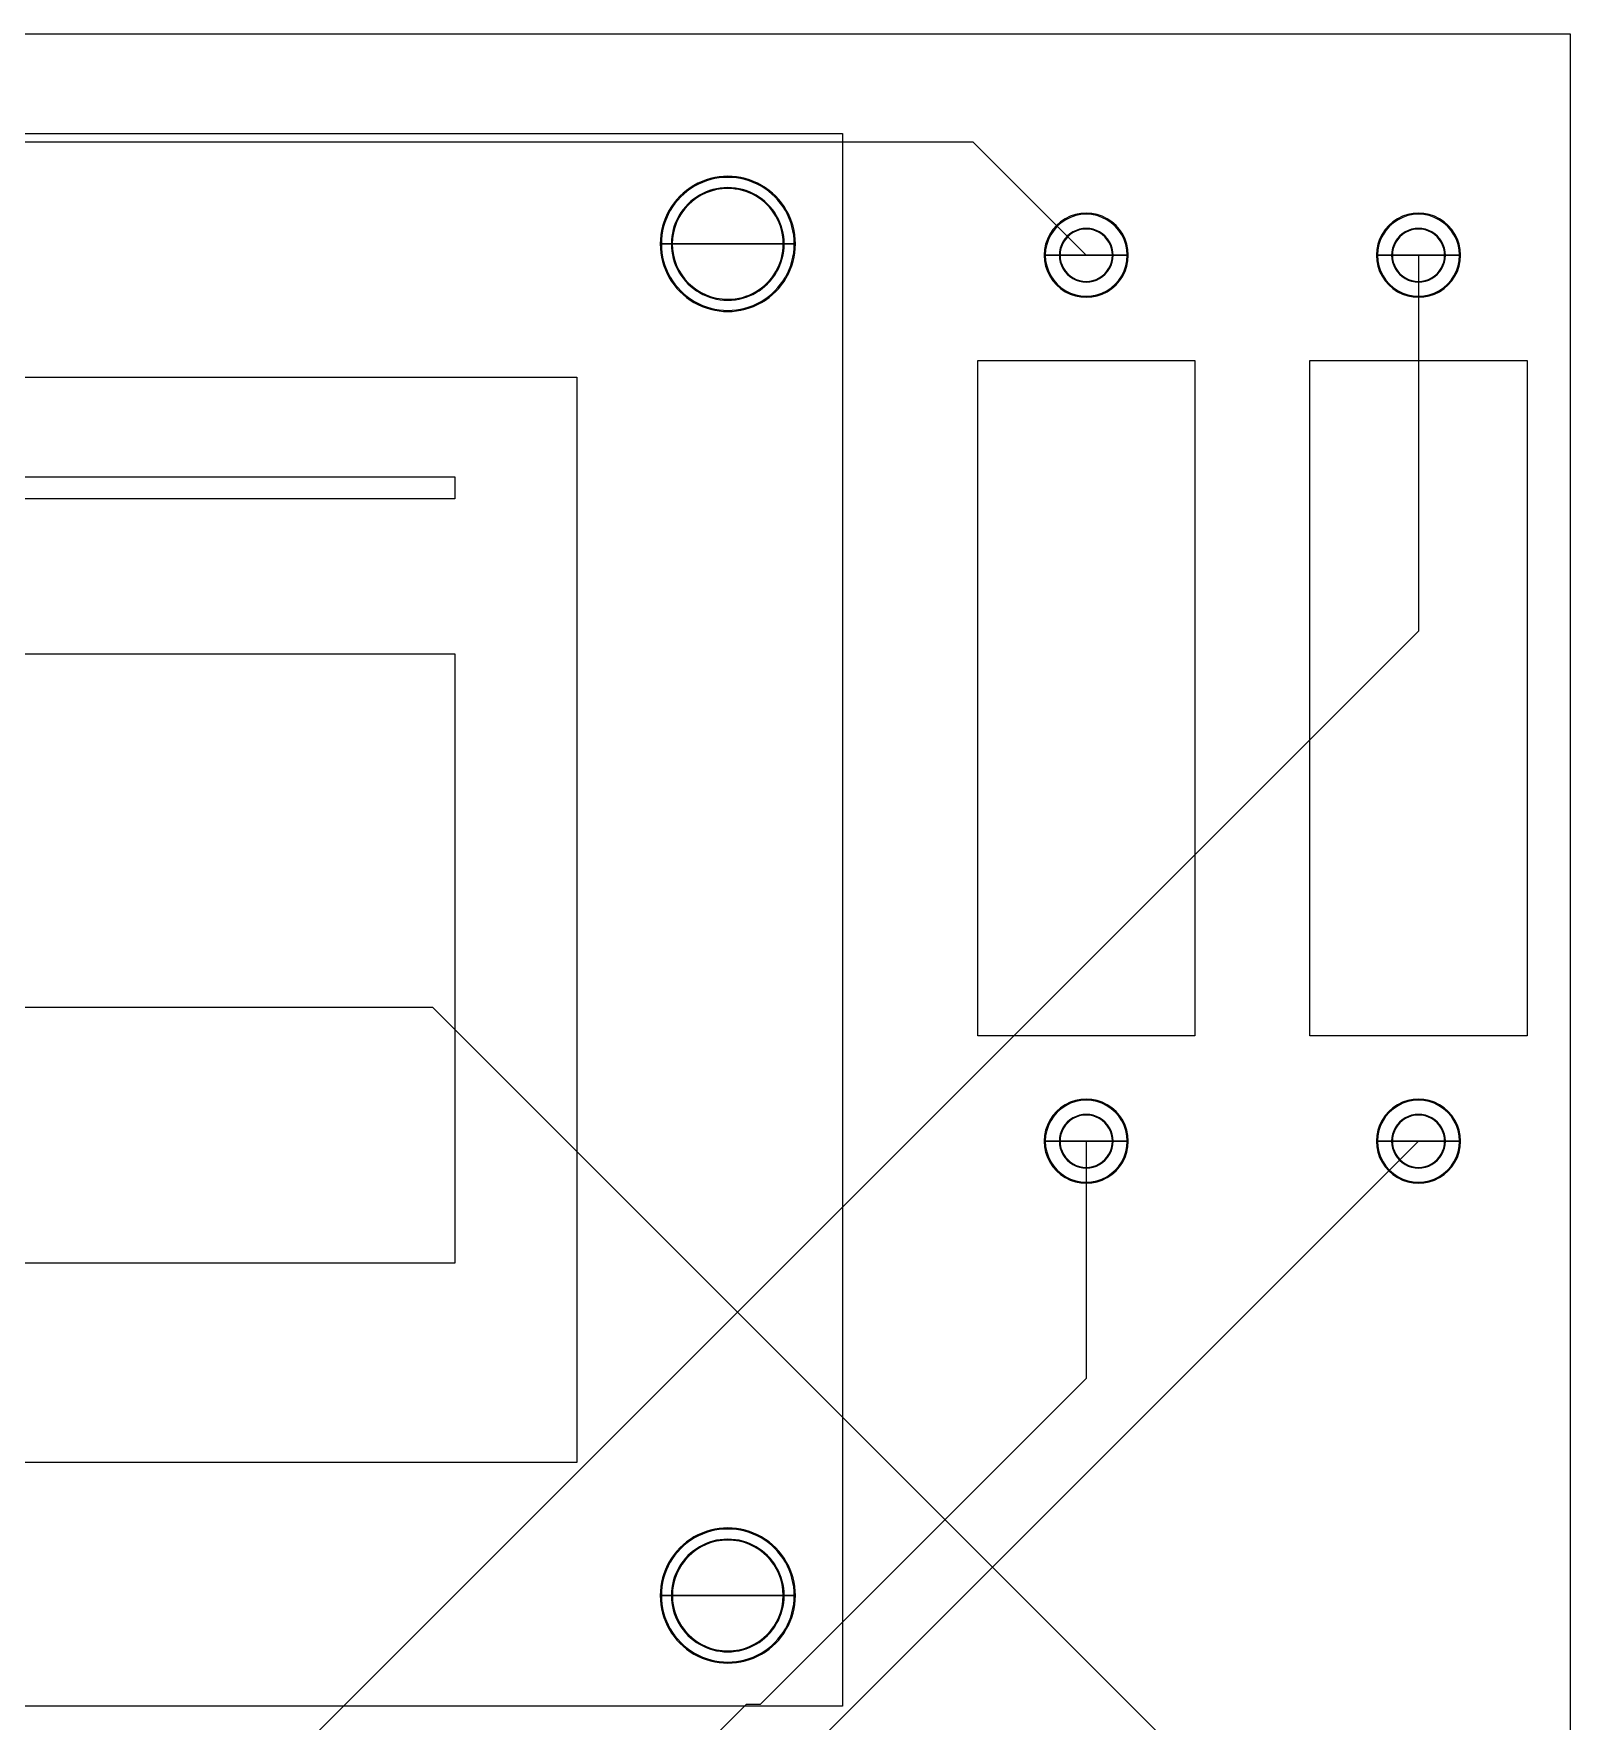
# Model space of a CAD drawing. Extents: x 97 to 381, y 17 to 243.
# Drawn here: x 280.8 to 380.7, y 133.8 to 243.5 of the extents above; entities that cross this region are included whole.
import ezdxf

# ---------------------------------------------------------------- set-up
doc = ezdxf.new("R2010")
doc.units = 0
for name, color, linetype in [('BoardOutLine', 7, 'CONTINUOUS'), ('BottomLayer', 7, 'CONTINUOUS'), ('BottomSolderMaskLayer', 7, 'CONTINUOUS'), ('Multi-Layer', 7, 'CONTINUOUS'), ('TopLayer', 7, 'CONTINUOUS'), ('TopSilkLayer', 7, 'CONTINUOUS'), ('TopSolderMaskLayer', 7, 'CONTINUOUS')]:
    doc.layers.add(name, color=color, linetype=linetype)

msp = doc.modelspace()

# ---------------------------------------------------------------- linework, layer by layer
at = {"layer": 'BoardOutLine', "color": 7}
msp.add_lwpolyline([(97.209727, 243.470231), (380.67429, 243.470231), (380.67429, 16.698589), (97.209727, 16.698589)], close=True, dxfattribs=at)
at = {"layer": 'BottomLayer', "color": 1}
for points in [[(370.810275, 229.070201), (370.810275, 204.633356), (236.026005, 69.849064)], [(349.21023, 171.470089), (349.21023, 156.052699), (328.014825, 134.857294), (327.105465, 134.857294), (309.173107, 116.924936), (309.173107, 46.132264), (324.722985, 30.582364), (347.82783, 30.582364), (352.635277, 35.389789)], [(317.17017, 64.549864), (312.336795, 69.383239), (312.336795, 115.873016), (328.340265, 131.876486), (331.216673, 131.876486), (370.810275, 171.470089)]]:
    msp.add_lwpolyline(points, dxfattribs=at)
at = {"layer": 'BottomSolderMaskLayer', "color": 7}
for points in [[(325.916715, 233.467196), (325.90209, 233.467196)], [(321.517538, 229.807489), (330.301552, 229.807489)], [(330.301552, 229.807489)], [(346.474222, 229.070201), (351.946237, 229.070201)], [(350.95536, 229.070201)], [(351.946237, 229.070201)], [(368.074268, 229.070201), (373.546283, 229.070201)], [(372.555405, 229.070201)], [(373.546282, 229.070201)], [(325.916715, 226.147181), (325.90209, 226.147181)], [(346.474222, 171.470089), (351.946237, 171.470089)], [(350.95536, 171.470089)], [(351.946237, 171.470089)], [(368.074268, 171.470089), (373.546283, 171.470089)], [(372.555405, 171.470089)], [(373.546282, 171.470089)], [(325.916715, 145.593049), (325.90209, 145.593049)], [(321.517538, 141.932749), (330.301552, 141.932749)], [(330.301552, 141.932749)], [(325.916715, 138.273034), (325.90209, 138.273034)]]:
    msp.add_lwpolyline(points, close=True, dxfattribs=at)
for points in [[(328.106597, 233.614105), (326.747173, 234.399469), (325.071917, 234.399469), (323.712493, 233.614105)], [(323.712493, 233.614105), (322.353068, 232.828741), (321.51624, 231.377467), (321.517537, 229.807489)], [(325.902075, 233.467196), (324.59448, 233.467196), (323.386213, 232.769603), (322.732416, 231.637193)], [(329.086374, 231.637193), (328.432577, 232.769603), (327.22431, 233.467196), (325.916715, 233.467196)], [(330.301552, 229.807489), (330.30285, 231.377467), (329.466022, 232.828741), (328.106597, 233.614105)], [(322.732416, 231.637193), (322.078618, 230.504782), (322.078618, 229.109595), (322.732416, 227.977185)], [(329.086374, 227.977185), (329.740172, 229.109595), (329.740172, 230.504782), (329.086374, 231.637193)], [(350.578234, 231.439653), (349.73171, 231.928394), (348.68875, 231.928394), (347.842226, 231.439653)], [(372.178279, 231.439653), (371.331755, 231.928394), (370.288795, 231.928394), (369.442271, 231.439653)], [(347.842226, 231.439653), (346.995703, 230.950913), (346.474222, 230.047683), (346.474222, 229.070201)], [(348.337665, 230.581528), (347.79772, 230.269791), (347.4651, 229.693676), (347.4651, 229.070201)], [(350.082795, 230.581528), (349.54285, 230.893266), (348.87761, 230.893266), (348.337665, 230.581528)], [(350.95536, 229.070201), (350.95536, 229.693676), (350.62274, 230.269791), (350.082795, 230.581528)], [(351.946237, 229.070201), (351.946237, 230.047683), (351.424757, 230.950913), (350.578234, 231.439653)], [(369.442271, 231.439653), (368.595748, 230.950913), (368.074267, 230.047683), (368.074267, 229.070201)], [(369.93771, 230.581528), (369.397765, 230.269791), (369.065145, 229.693676), (369.065145, 229.070201)], [(371.68284, 230.581528), (371.142895, 230.893266), (370.477655, 230.893266), (369.93771, 230.581528)], [(372.555405, 229.070201), (372.555405, 229.693676), (372.222785, 230.269791), (371.68284, 230.581528)], [(373.546282, 229.070201), (373.546282, 230.047683), (373.024802, 230.950913), (372.178279, 231.439653)], [(321.517537, 229.807489), (321.51624, 228.237511), (322.353068, 226.786236), (323.712493, 226.000873)], [(328.106597, 226.000873), (329.466022, 226.786236), (330.30285, 228.237511), (330.301552, 229.807489)], [(346.474222, 229.070201), (346.474222, 228.09272), (346.995703, 227.18949), (347.842226, 226.700749)], [(347.4651, 229.070201), (347.4651, 228.446726), (347.79772, 227.870612), (348.337665, 227.558874)], [(350.082795, 227.558874), (350.62274, 227.870612), (350.95536, 228.446726), (350.95536, 229.070201)], [(350.578234, 226.700749), (351.424757, 227.18949), (351.946237, 228.09272), (351.946237, 229.070201)], [(368.074267, 229.070201), (368.074267, 228.09272), (368.595748, 227.18949), (369.442271, 226.700749)], [(369.065145, 229.070201), (369.065145, 228.446726), (369.397765, 227.870612), (369.93771, 227.558874)], [(371.68284, 227.558874), (372.222785, 227.870612), (372.555405, 228.446726), (372.555405, 229.070201)], [(372.178279, 226.700749), (373.024802, 227.18949), (373.546282, 228.09272), (373.546282, 229.070201)], [(322.732416, 227.977185), (323.386213, 226.844775), (324.59448, 226.147181), (325.902075, 226.147181)], [(325.916715, 226.147181), (327.22431, 226.147181), (328.432577, 226.844775), (329.086374, 227.977185)], [(348.337665, 227.558874), (348.87761, 227.247137), (349.54285, 227.247137), (350.082795, 227.558874)], [(369.93771, 227.558874), (370.477655, 227.247137), (371.142895, 227.247137), (371.68284, 227.558874)], [(347.842226, 226.700749), (348.68875, 226.212009), (349.73171, 226.212009), (350.578234, 226.700749)], [(369.442271, 226.700749), (370.288795, 226.212009), (371.331755, 226.212009), (372.178279, 226.700749)], [(323.712493, 226.000873), (325.071917, 225.215509), (326.747173, 225.215509), (328.106597, 226.000873)], [(347.842226, 173.839541), (346.995703, 173.3508), (346.474222, 172.44757), (346.474222, 171.470089)], [(350.578234, 173.839541), (349.73171, 174.328281), (348.68875, 174.328281), (347.842226, 173.839541)], [(351.946237, 171.470089), (351.946237, 172.44757), (351.424757, 173.3508), (350.578234, 173.839541)], [(369.442271, 173.839541), (368.595748, 173.3508), (368.074267, 172.44757), (368.074267, 171.470089)], [(372.178279, 173.839541), (371.331755, 174.328281), (370.288795, 174.328281), (369.442271, 173.839541)], [(373.546282, 171.470089), (373.546282, 172.44757), (373.024802, 173.3508), (372.178279, 173.839541)], [(348.337665, 172.981416), (347.79772, 172.669678), (347.4651, 172.093564), (347.4651, 171.470089)], [(350.082795, 172.981416), (349.54285, 173.293153), (348.87761, 173.293153), (348.337665, 172.981416)], [(350.95536, 171.470089), (350.95536, 172.093564), (350.62274, 172.669678), (350.082795, 172.981416)], [(369.93771, 172.981416), (369.397765, 172.669678), (369.065145, 172.093564), (369.065145, 171.470089)], [(371.68284, 172.981416), (371.142895, 173.293153), (370.477655, 173.293153), (369.93771, 172.981416)], [(372.555405, 171.470089), (372.555405, 172.093564), (372.222785, 172.669678), (371.68284, 172.981416)], [(346.474222, 171.470089), (346.474222, 170.492607), (346.995703, 169.589377), (347.842226, 169.100637)], [(347.4651, 171.470089), (347.4651, 170.846614), (347.79772, 170.270499), (348.337665, 169.958762)], [(350.082795, 169.958762), (350.62274, 170.270499), (350.95536, 170.846614), (350.95536, 171.470089)], [(350.578234, 169.100637), (351.424757, 169.589377), (351.946237, 170.492607), (351.946237, 171.470089)], [(368.074267, 171.470089), (368.074267, 170.492607), (368.595748, 169.589377), (369.442271, 169.100637)], [(369.065145, 171.470089), (369.065145, 170.846614), (369.397765, 170.270499), (369.93771, 169.958762)], [(371.68284, 169.958762), (372.222785, 170.270499), (372.555405, 170.846614), (372.555405, 171.470089)], [(372.178279, 169.100637), (373.024802, 169.589377), (373.546282, 170.492607), (373.546282, 171.470089)], [(347.842226, 169.100637), (348.68875, 168.611896), (349.73171, 168.611896), (350.578234, 169.100637)], [(348.337665, 169.958762), (348.87761, 169.647024), (349.54285, 169.647024), (350.082795, 169.958762)], [(369.442271, 169.100637), (370.288795, 168.611896), (371.331755, 168.611896), (372.178279, 169.100637)], [(369.93771, 169.958762), (370.477655, 169.647024), (371.142895, 169.647024), (371.68284, 169.958762)], [(328.106597, 145.739365), (326.747173, 146.524729), (325.071917, 146.524729), (323.712493, 145.739365)], [(323.712493, 145.739365), (322.353068, 144.954001), (321.51624, 143.502727), (321.517537, 141.932749)], [(325.902075, 145.593049), (324.59448, 145.593049), (323.386213, 144.895455), (322.732416, 143.763045)], [(329.086374, 143.763045), (328.432577, 144.895455), (327.22431, 145.593049), (325.916715, 145.593049)], [(330.301552, 141.932749), (330.30285, 143.502727), (329.466022, 144.954001), (328.106597, 145.739365)], [(322.732416, 143.763045), (322.078618, 142.630635), (322.078618, 141.235448), (322.732416, 140.103038)], [(329.086374, 140.103038), (329.740172, 141.235448), (329.740172, 142.630635), (329.086374, 143.763045)], [(321.517537, 141.932749), (321.51624, 140.362771), (322.353068, 138.911496), (323.712493, 138.126133)], [(328.106597, 138.126133), (329.466022, 138.911496), (330.30285, 140.362771), (330.301552, 141.932749)], [(322.732416, 140.103038), (323.386213, 138.970627), (324.59448, 138.273034), (325.902075, 138.273034)], [(325.916715, 138.273034), (327.22431, 138.273034), (328.432577, 138.970627), (329.086374, 140.103038)], [(323.712493, 138.126133), (325.071917, 137.340769), (326.747173, 137.340769), (328.106597, 138.126133)]]:
    msp.add_open_spline(points, degree=3, dxfattribs=at)
at = {"layer": 'Multi-Layer', "color": 7}
for points in [[(325.916603, 233.407204), (325.902202, 233.407204)], [(321.589538, 229.807489), (330.229552, 229.807489)], [(330.229552, 229.807489)], [(346.546222, 229.070201), (351.874237, 229.070201)], [(350.909438, 229.070201)], [(351.874238, 229.070201)], [(368.146268, 229.070201), (373.474283, 229.070201)], [(372.509475, 229.070201)], [(373.474283, 229.070201)], [(325.916603, 226.207189), (325.902202, 226.207189)], [(346.546222, 171.470089), (351.874237, 171.470089)], [(350.909438, 171.470089)], [(351.874238, 171.470089)], [(368.146268, 171.470089), (373.474283, 171.470089)], [(372.509475, 171.470089)], [(373.474283, 171.470089)], [(325.916603, 145.533041), (325.902202, 145.533041)], [(321.589538, 141.932749), (330.229552, 141.932749)], [(330.229552, 141.932749)], [(325.916603, 138.333034), (325.902202, 138.333034)]]:
    msp.add_lwpolyline(points, close=True, dxfattribs=at)
for points in [[(328.070589, 233.551726), (326.733445, 234.324222), (325.085645, 234.324222), (323.748501, 233.551726)], [(323.748501, 233.551726), (322.411358, 232.779231), (321.588251, 231.351736), (321.589538, 229.807489)], [(325.902202, 233.407204), (323.913973, 233.407203), (322.302196, 231.795425), (322.302196, 229.807196)], [(329.0343, 231.6072), (328.391221, 232.721046), (327.202761, 233.407204), (325.916603, 233.407204)], [(330.229552, 229.807489), (330.230839, 231.351736), (329.407732, 232.779231), (328.070589, 233.551726)], [(329.0343, 228.007193), (329.67738, 229.121039), (329.67738, 230.493354), (329.0343, 231.6072)], [(350.542234, 231.377299), (349.717987, 231.853179), (348.702473, 231.853179), (347.878226, 231.377299)], [(372.142279, 231.377299), (371.318032, 231.853179), (370.302518, 231.853179), (369.478271, 231.377299)], [(347.878226, 231.377299), (347.053979, 230.90142), (346.546222, 230.021959), (346.546222, 229.070201)], [(348.360632, 230.541755), (347.834896, 230.238221), (347.51103, 229.677268), (347.51103, 229.070201)], [(350.059836, 230.541755), (349.5341, 230.845288), (348.886367, 230.845288), (348.360632, 230.541755)], [(350.909438, 229.070201), (350.909438, 229.677268), (350.585571, 230.238221), (350.059836, 230.541755)], [(351.874238, 229.070201), (351.874238, 230.021959), (351.366481, 230.90142), (350.542234, 231.377299)], [(369.478271, 231.377299), (368.654024, 230.90142), (368.146268, 230.021959), (368.146268, 229.070201)], [(369.960669, 230.541755), (369.434934, 230.238221), (369.111067, 229.677268), (369.111067, 229.070201)], [(371.659873, 230.541755), (371.134138, 230.845288), (370.486405, 230.845288), (369.960669, 230.541755)], [(372.509475, 229.070201), (372.509475, 229.677268), (372.185609, 230.238221), (371.659873, 230.541755)], [(373.474283, 229.070201), (373.474283, 230.021959), (372.966526, 230.90142), (372.142279, 231.377299)], [(321.589538, 229.807489), (321.588251, 228.263241), (322.411358, 226.835747), (323.748501, 226.063251)], [(322.302196, 229.807196), (322.302196, 227.818967), (323.913973, 226.207189), (325.902202, 226.207189)], [(328.070589, 226.063251), (329.407732, 226.835747), (330.230839, 228.263241), (330.229552, 229.807489)], [(346.546222, 229.070201), (346.546222, 228.118443), (347.053979, 227.238982), (347.878226, 226.763103)], [(347.51103, 229.070201), (347.51103, 228.463134), (347.834896, 227.902181), (348.360632, 227.598648)], [(350.059836, 227.598648), (350.585571, 227.902181), (350.909438, 228.463134), (350.909438, 229.070201)], [(350.542234, 226.763103), (351.366481, 227.238982), (351.874238, 228.118443), (351.874238, 229.070201)], [(368.146268, 229.070201), (368.146268, 228.118443), (368.654024, 227.238982), (369.478271, 226.763103)], [(369.111067, 229.070201), (369.111067, 228.463134), (369.434934, 227.902181), (369.960669, 227.598648)], [(371.659873, 227.598648), (372.185609, 227.902181), (372.509475, 228.463134), (372.509475, 229.070201)], [(372.142279, 226.763103), (372.966526, 227.238982), (373.474283, 228.118443), (373.474283, 229.070201)], [(325.916603, 226.207189), (327.202761, 226.207189), (328.391221, 226.893346), (329.0343, 228.007193)], [(348.360632, 227.598648), (348.886367, 227.295114), (349.5341, 227.295114), (350.059836, 227.598648)], [(369.960669, 227.598648), (370.486405, 227.295114), (371.134138, 227.295114), (371.659873, 227.598648)], [(323.748501, 226.063251), (325.085645, 225.290756), (326.733445, 225.290756), (328.070589, 226.063251)], [(347.878226, 226.763103), (348.702473, 226.287224), (349.717987, 226.287224), (350.542234, 226.763103)], [(369.478271, 226.763103), (370.302518, 226.287224), (371.318032, 226.287224), (372.142279, 226.763103)], [(347.878226, 173.777187), (347.053979, 173.301308), (346.546222, 172.421847), (346.546222, 171.470089)], [(350.542234, 173.777187), (349.717987, 174.253066), (348.702473, 174.253066), (347.878226, 173.777187)], [(351.874238, 171.470089), (351.874238, 172.421847), (351.366481, 173.301308), (350.542234, 173.777187)], [(369.478271, 173.777187), (368.654024, 173.301308), (368.146268, 172.421847), (368.146268, 171.470089)], [(372.142279, 173.777187), (371.318032, 174.253066), (370.302518, 174.253066), (369.478271, 173.777187)], [(373.474283, 171.470089), (373.474283, 172.421847), (372.966526, 173.301308), (372.142279, 173.777187)], [(348.360632, 172.941642), (347.834896, 172.638109), (347.51103, 172.077156), (347.51103, 171.470089)], [(350.059836, 172.941642), (349.5341, 173.245176), (348.886367, 173.245176), (348.360632, 172.941642)], [(350.909438, 171.470089), (350.909438, 172.077156), (350.585571, 172.638109), (350.059836, 172.941642)], [(369.960669, 172.941642), (369.434934, 172.638109), (369.111067, 172.077156), (369.111067, 171.470089)], [(371.659873, 172.941642), (371.134138, 173.245176), (370.486405, 173.245176), (369.960669, 172.941642)], [(372.509475, 171.470089), (372.509475, 172.077156), (372.185609, 172.638109), (371.659873, 172.941642)], [(346.546222, 171.470089), (346.546222, 170.518331), (347.053979, 169.63887), (347.878226, 169.162991)], [(347.51103, 171.470089), (347.51103, 170.863022), (347.834896, 170.302069), (348.360632, 169.998535)], [(350.059836, 169.998535), (350.585571, 170.302069), (350.909438, 170.863022), (350.909438, 171.470089)], [(350.542234, 169.162991), (351.366481, 169.63887), (351.874238, 170.518331), (351.874238, 171.470089)], [(368.146268, 171.470089), (368.146268, 170.518331), (368.654024, 169.63887), (369.478271, 169.162991)], [(369.111067, 171.470089), (369.111067, 170.863022), (369.434934, 170.302069), (369.960669, 169.998535)], [(371.659873, 169.998535), (372.185609, 170.302069), (372.509475, 170.863022), (372.509475, 171.470089)], [(372.142279, 169.162991), (372.966526, 169.63887), (373.474283, 170.518331), (373.474283, 171.470089)], [(347.878226, 169.162991), (348.702473, 168.687112), (349.717987, 168.687112), (350.542234, 169.162991)], [(348.360632, 169.998535), (348.886367, 169.695002), (349.5341, 169.695002), (350.059836, 169.998535)], [(369.478271, 169.162991), (370.302518, 168.687112), (371.318032, 168.687112), (372.142279, 169.162991)], [(369.960669, 169.998535), (370.486405, 169.695002), (371.134138, 169.695002), (371.659873, 169.998535)], [(328.070589, 145.676986), (326.733445, 146.449482), (325.085645, 146.449482), (323.748501, 145.676986)], [(323.748501, 145.676986), (322.411358, 144.904491), (321.588251, 143.476996), (321.589538, 141.932749)], [(325.902202, 145.533041), (323.916004, 145.530174), (322.307391, 143.919238), (322.307391, 141.933038)], [(329.511414, 141.933038), (329.511414, 143.919238), (327.902801, 145.530174), (325.916603, 145.533041)], [(330.229552, 141.932749), (330.230839, 143.476996), (329.407732, 144.904491), (328.070589, 145.676986)], [(321.589538, 141.932749), (321.588251, 140.388501), (322.411358, 138.961007), (323.748501, 138.188511)], [(322.307391, 141.933038), (322.307391, 139.946837), (323.916004, 138.335901), (325.902202, 138.333034)], [(325.916603, 138.333034), (327.902801, 138.335901), (329.511414, 139.946837), (329.511414, 141.933038)], [(328.070589, 138.188511), (329.407732, 138.961007), (330.230839, 140.388501), (330.229552, 141.932749)], [(323.748501, 138.188511), (325.085645, 137.416016), (326.733445, 137.416016), (328.070589, 138.188511)]]:
    msp.add_open_spline(points, degree=3, dxfattribs=at)
at = {"layer": 'TopLayer', "color": 5}
for points in [[(349.21023, 229.070201), (341.863335, 236.417096), (236.311125, 236.417096), (229.70151, 229.807489)], [(374.770283, 86.149939), (374.770283, 112.123249), (306.736627, 180.156904), (192.951915, 180.156904), (143.301338, 229.807489)]]:
    msp.add_lwpolyline(points, dxfattribs=at)
at = {"layer": 'TopSilkLayer', "color": 7}
for points in [[(333.3702, 236.990216), (333.3702, 134.750014), (105.849743, 134.750014), (105.849743, 236.990216)], [(356.266245, 178.310104), (342.154215, 178.310104), (342.154215, 222.230186), (356.266245, 222.230186)], [(377.86629, 178.310104), (363.75426, 178.310104), (363.75426, 222.230186), (377.86629, 222.230186)], [(316.090163, 221.150186), (316.090163, 150.590044), (123.12978, 150.590044), (123.12978, 221.150186)], [(131.769795, 214.670171), (308.170147, 214.670171), (308.170147, 213.230171), (131.769795, 213.230171)], [(308.170147, 203.150149), (308.170147, 163.550074), (131.769795, 163.550074), (131.769795, 203.150149)]]:
    msp.add_lwpolyline(points, close=True, dxfattribs=at)
at = {"layer": 'TopSolderMaskLayer', "color": 7}
for points in [[(325.916715, 233.467196), (325.90209, 233.467196)], [(321.517538, 229.807489), (330.301552, 229.807489)], [(330.301552, 229.807489)], [(346.474222, 229.070201), (351.946237, 229.070201)], [(350.95536, 229.070201)], [(351.946237, 229.070201)], [(368.074268, 229.070201), (373.546283, 229.070201)], [(372.555405, 229.070201)], [(373.546282, 229.070201)], [(325.916715, 226.147181), (325.90209, 226.147181)], [(346.474222, 171.470089), (351.946237, 171.470089)], [(350.95536, 171.470089)], [(351.946237, 171.470089)], [(368.074268, 171.470089), (373.546283, 171.470089)], [(372.555405, 171.470089)], [(373.546282, 171.470089)], [(325.916715, 145.593049), (325.90209, 145.593049)], [(321.517538, 141.932749), (330.301552, 141.932749)], [(330.301552, 141.932749)], [(325.916715, 138.273034), (325.90209, 138.273034)]]:
    msp.add_lwpolyline(points, close=True, dxfattribs=at)
for points in [[(328.106597, 233.614105), (326.747173, 234.399469), (325.071917, 234.399469), (323.712493, 233.614105)], [(323.712493, 233.614105), (322.353068, 232.828741), (321.51624, 231.377467), (321.517537, 229.807489)], [(325.902075, 233.467196), (324.59448, 233.467196), (323.386213, 232.769603), (322.732416, 231.637193)], [(329.086374, 231.637193), (328.432577, 232.769603), (327.22431, 233.467196), (325.916715, 233.467196)], [(330.301552, 229.807489), (330.30285, 231.377467), (329.466022, 232.828741), (328.106597, 233.614105)], [(322.732416, 231.637193), (322.078618, 230.504782), (322.078618, 229.109595), (322.732416, 227.977185)], [(329.086374, 227.977185), (329.740172, 229.109595), (329.740172, 230.504782), (329.086374, 231.637193)], [(350.578234, 231.439653), (349.73171, 231.928394), (348.68875, 231.928394), (347.842226, 231.439653)], [(372.178279, 231.439653), (371.331755, 231.928394), (370.288795, 231.928394), (369.442271, 231.439653)], [(347.842226, 231.439653), (346.995703, 230.950913), (346.474222, 230.047683), (346.474222, 229.070201)], [(348.337665, 230.581528), (347.79772, 230.269791), (347.4651, 229.693676), (347.4651, 229.070201)], [(350.082795, 230.581528), (349.54285, 230.893266), (348.87761, 230.893266), (348.337665, 230.581528)], [(350.95536, 229.070201), (350.95536, 229.693676), (350.62274, 230.269791), (350.082795, 230.581528)], [(351.946237, 229.070201), (351.946237, 230.047683), (351.424757, 230.950913), (350.578234, 231.439653)], [(369.442271, 231.439653), (368.595748, 230.950913), (368.074267, 230.047683), (368.074267, 229.070201)], [(369.93771, 230.581528), (369.397765, 230.269791), (369.065145, 229.693676), (369.065145, 229.070201)], [(371.68284, 230.581528), (371.142895, 230.893266), (370.477655, 230.893266), (369.93771, 230.581528)], [(372.555405, 229.070201), (372.555405, 229.693676), (372.222785, 230.269791), (371.68284, 230.581528)], [(373.546282, 229.070201), (373.546282, 230.047683), (373.024802, 230.950913), (372.178279, 231.439653)], [(321.517537, 229.807489), (321.51624, 228.237511), (322.353068, 226.786236), (323.712493, 226.000873)], [(328.106597, 226.000873), (329.466022, 226.786236), (330.30285, 228.237511), (330.301552, 229.807489)], [(346.474222, 229.070201), (346.474222, 228.09272), (346.995703, 227.18949), (347.842226, 226.700749)], [(347.4651, 229.070201), (347.4651, 228.446726), (347.79772, 227.870612), (348.337665, 227.558874)], [(350.082795, 227.558874), (350.62274, 227.870612), (350.95536, 228.446726), (350.95536, 229.070201)], [(350.578234, 226.700749), (351.424757, 227.18949), (351.946237, 228.09272), (351.946237, 229.070201)], [(368.074267, 229.070201), (368.074267, 228.09272), (368.595748, 227.18949), (369.442271, 226.700749)], [(369.065145, 229.070201), (369.065145, 228.446726), (369.397765, 227.870612), (369.93771, 227.558874)], [(371.68284, 227.558874), (372.222785, 227.870612), (372.555405, 228.446726), (372.555405, 229.070201)], [(372.178279, 226.700749), (373.024802, 227.18949), (373.546282, 228.09272), (373.546282, 229.070201)], [(322.732416, 227.977185), (323.386213, 226.844775), (324.59448, 226.147181), (325.902075, 226.147181)], [(325.916715, 226.147181), (327.22431, 226.147181), (328.432577, 226.844775), (329.086374, 227.977185)], [(348.337665, 227.558874), (348.87761, 227.247137), (349.54285, 227.247137), (350.082795, 227.558874)], [(369.93771, 227.558874), (370.477655, 227.247137), (371.142895, 227.247137), (371.68284, 227.558874)], [(347.842226, 226.700749), (348.68875, 226.212009), (349.73171, 226.212009), (350.578234, 226.700749)], [(369.442271, 226.700749), (370.288795, 226.212009), (371.331755, 226.212009), (372.178279, 226.700749)], [(323.712493, 226.000873), (325.071917, 225.215509), (326.747173, 225.215509), (328.106597, 226.000873)], [(347.842226, 173.839541), (346.995703, 173.3508), (346.474222, 172.44757), (346.474222, 171.470089)], [(350.578234, 173.839541), (349.73171, 174.328281), (348.68875, 174.328281), (347.842226, 173.839541)], [(351.946237, 171.470089), (351.946237, 172.44757), (351.424757, 173.3508), (350.578234, 173.839541)], [(369.442271, 173.839541), (368.595748, 173.3508), (368.074267, 172.44757), (368.074267, 171.470089)], [(372.178279, 173.839541), (371.331755, 174.328281), (370.288795, 174.328281), (369.442271, 173.839541)], [(373.546282, 171.470089), (373.546282, 172.44757), (373.024802, 173.3508), (372.178279, 173.839541)], [(348.337665, 172.981416), (347.79772, 172.669678), (347.4651, 172.093564), (347.4651, 171.470089)], [(350.082795, 172.981416), (349.54285, 173.293153), (348.87761, 173.293153), (348.337665, 172.981416)], [(350.95536, 171.470089), (350.95536, 172.093564), (350.62274, 172.669678), (350.082795, 172.981416)], [(369.93771, 172.981416), (369.397765, 172.669678), (369.065145, 172.093564), (369.065145, 171.470089)], [(371.68284, 172.981416), (371.142895, 173.293153), (370.477655, 173.293153), (369.93771, 172.981416)], [(372.555405, 171.470089), (372.555405, 172.093564), (372.222785, 172.669678), (371.68284, 172.981416)], [(346.474222, 171.470089), (346.474222, 170.492607), (346.995703, 169.589377), (347.842226, 169.100637)], [(347.4651, 171.470089), (347.4651, 170.846614), (347.79772, 170.270499), (348.337665, 169.958762)], [(350.082795, 169.958762), (350.62274, 170.270499), (350.95536, 170.846614), (350.95536, 171.470089)], [(350.578234, 169.100637), (351.424757, 169.589377), (351.946237, 170.492607), (351.946237, 171.470089)], [(368.074267, 171.470089), (368.074267, 170.492607), (368.595748, 169.589377), (369.442271, 169.100637)], [(369.065145, 171.470089), (369.065145, 170.846614), (369.397765, 170.270499), (369.93771, 169.958762)], [(371.68284, 169.958762), (372.222785, 170.270499), (372.555405, 170.846614), (372.555405, 171.470089)], [(372.178279, 169.100637), (373.024802, 169.589377), (373.546282, 170.492607), (373.546282, 171.470089)], [(347.842226, 169.100637), (348.68875, 168.611896), (349.73171, 168.611896), (350.578234, 169.100637)], [(348.337665, 169.958762), (348.87761, 169.647024), (349.54285, 169.647024), (350.082795, 169.958762)], [(369.442271, 169.100637), (370.288795, 168.611896), (371.331755, 168.611896), (372.178279, 169.100637)], [(369.93771, 169.958762), (370.477655, 169.647024), (371.142895, 169.647024), (371.68284, 169.958762)], [(328.106597, 145.739365), (326.747173, 146.524729), (325.071917, 146.524729), (323.712493, 145.739365)], [(323.712493, 145.739365), (322.353068, 144.954001), (321.51624, 143.502727), (321.517537, 141.932749)], [(325.902075, 145.593049), (324.59448, 145.593049), (323.386213, 144.895455), (322.732416, 143.763045)], [(329.086374, 143.763045), (328.432577, 144.895455), (327.22431, 145.593049), (325.916715, 145.593049)], [(330.301552, 141.932749), (330.30285, 143.502727), (329.466022, 144.954001), (328.106597, 145.739365)], [(322.732416, 143.763045), (322.078618, 142.630635), (322.078618, 141.235448), (322.732416, 140.103038)], [(329.086374, 140.103038), (329.740172, 141.235448), (329.740172, 142.630635), (329.086374, 143.763045)], [(321.517537, 141.932749), (321.51624, 140.362771), (322.353068, 138.911496), (323.712493, 138.126133)], [(328.106597, 138.126133), (329.466022, 138.911496), (330.30285, 140.362771), (330.301552, 141.932749)], [(322.732416, 140.103038), (323.386213, 138.970627), (324.59448, 138.273034), (325.902075, 138.273034)], [(325.916715, 138.273034), (327.22431, 138.273034), (328.432577, 138.970627), (329.086374, 140.103038)], [(323.712493, 138.126133), (325.071917, 137.340769), (326.747173, 137.340769), (328.106597, 138.126133)]]:
    msp.add_open_spline(points, degree=3, dxfattribs=at)

doc.saveas('drawing.dxf')
